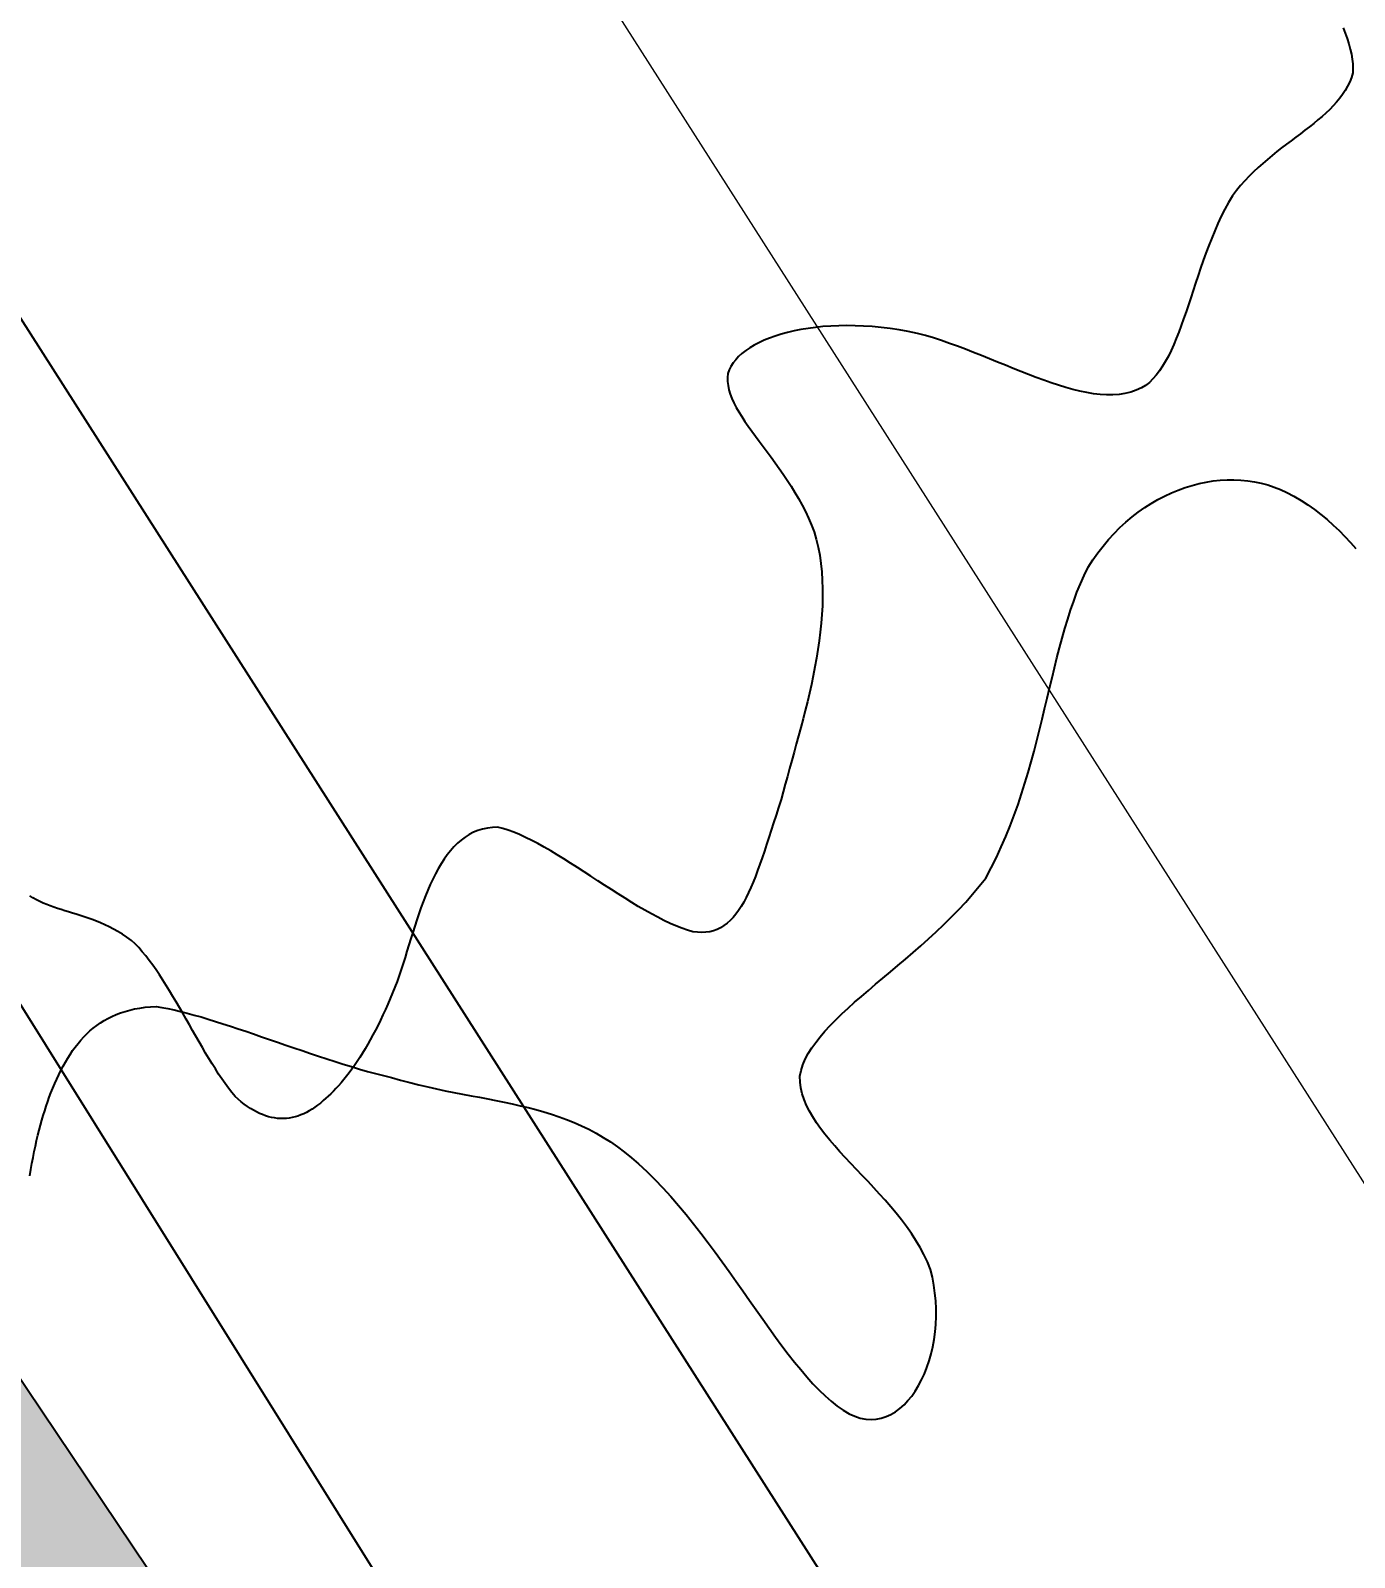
# Model space of a CAD drawing. Header units: metres. Extents: x 3 to 509016, y 4 to 6969473.
# Drawn here: x 507905.72 to 507906.834, y 6967159.239 to 6967160.525 of the extents above; entities that cross this region are included whole.
import ezdxf

# ---------------------------------------------------------------- set-up
doc = ezdxf.new("R2010")
doc.units = ezdxf.units.M
doc.layers.add('_PROP-BDY', color=6, linetype='Continuous', plot=False)
for name, color, linetype in [('C_TEXT_DIMS', 1, 'Continuous'), ('EWS_BATTER TOE', 252, 'Continuous'), ('HATCH_LANDSCAPE', 1, 'Continuous'), ('mga2020DR_UNLINED', 252, 'Continuous'), ('mga2020VEG_TREE', 252, 'Continuous'), ('XREF', 7, 'Continuous')]:
    doc.layers.add(name, color=color, linetype=linetype)
doc.layers.add('D_UG_PIPES', color=252, linetype='EXIST_SWD', lineweight=0)
doc.styles.add('ISOCP', font='isocp.shx')
doc.styles.get("Standard").update_dxf_attribs({"font": 'ARIALN.TTF'})
doc.linetypes.add('EXIST_SWD', pattern='A,5,-2.5,5,-2,["SWD",Standard,S=2.5,R=0,X=0,Y=-1.25],-8,5,-2.5,5,-2.5', length=37.5)
doc.dimstyles.new('ISOCP', dxfattribs={"dimtxt": 2.5, "dimasz": 3, "dimexe": 1.5, "dimexo": 5, "dimgap": 1.5, "dimtad": 1, "dimzin": 0, "dimdsep": 46, "dimtxsty": 'ISOCP', "dimcen": 1, "dimclrd": 256, "dimclre": 256, "dimclrt": 7, "dimadec": 0, "dimazin": 0, "dimtfac": 1, "dimtmove": 0, "dimatfit": 2, "dimfxl": 1, "dimtfill": 1, "dimtolj": 1, "dimtzin": 0, "dimlwd": -1, "dimlwe": -1, "dimarcsym": 0})

# ---------------------------------------------------------------- blocks, each defined once
blk = doc.blocks.new('XD_HATCH')
at = {"layer": 'HATCH_LANDSCAPE', "ltscale": 0.5}
h = blk.add_hatch(dxfattribs=at)
h.set_pattern_fill('GRASS', color=256, scale=0.05)
h.set_pattern_definition([(212.013854887, (0, 0), (-0.28538859865, -1.2375190291), [0.238125, -1.557926224]), (167.013854887, (0, 0), (-0.28538859868, -1.23751902925), [0.238125, -1.031875]), (257.013854887, (0, 0), (1.23751902925, -0.28538859868), [0.238125, -1.031875])])
edge = h.paths.add_edge_path()
edge.add_line((507834.6194, 6967286.6003), (507833.7745, 6967278.3766))
edge.add_line((507833.7745, 6967278.3766), (507834.4563, 6967266.5732))
edge.add_arc((507833.4405, 6967266.3882), 1.0325, -56.8269, 10.3208, ccw=False)
edge.add_line((507834.0055, 6967265.524), (507833.7027, 6967265.3348))
edge.add_line((507833.7027, 6967265.3348), (507831.8595, 6967265.8814))
edge.add_arc((507790.5773, 6967261.1965), 41.5471, 6.4744, 11.72996)
edge.add_arc((507652.9266, 6967269.5696), 178.3302, 0.023588, 2.717699)
edge.add_arc((507863.8943, 6967277.5885), 32.8409, 156.38178, 179.23816, ccw=False)
edge.add_line((507833.8043, 6967290.7459), (507834.868, 6967290.3037))
edge.add_line((507834.868, 6967290.3037), (507834.6194, 6967286.6003))
edge = h.paths.add_edge_path()
edge.add_line((507840.3758, 6967264.2031), (507839.0111, 6967268.6216))
edge.add_line((507839.0111, 6967268.6216), (507838.9485, 6967268.9634))
edge.add_line((507838.9485, 6967268.9634), (507838.9635, 6967269.4631))
edge.add_line((507838.9635, 6967269.4631), (507838.7986, 6967271.4707))
edge.add_line((507838.7986, 6967271.4707), (507838.5426, 6967271.9806))
edge.add_line((507838.5426, 6967271.9806), (507838.3277, 6967272.489))
edge.add_line((507838.3277, 6967272.489), (507838.1812, 6967272.9949))
edge.add_line((507838.1812, 6967272.9949), (507838.0533, 6967273.5))
edge.add_line((507838.0533, 6967273.5), (507837.435, 6967274.5364))
edge.add_line((507837.435, 6967274.5364), (507837.4424, 6967274.8298))
edge.add_line((507837.4424, 6967274.8298), (507837.523, 6967275.3334))
edge.add_line((507837.523, 6967275.3334), (507837.4511, 6967275.831))
edge.add_line((507837.4511, 6967275.831), (507837.4008, 6967276.3294))
edge.add_line((507837.4008, 6967276.3294), (507837.3858, 6967276.8292))
edge.add_line((507837.3858, 6967276.8292), (507837.3708, 6967277.329))
edge.add_line((507837.3708, 6967277.329), (507837.3559, 6967277.8288))
edge.add_line((507837.3559, 6967277.8288), (507837.2868, 6967278.3259))
edge.add_line((507837.2868, 6967278.3259), (507837.6201, 6967280.3039))
edge.add_line((507837.6201, 6967280.3039), (507837.7291, 6967281.2981))
edge.add_line((507837.7291, 6967281.2981), (507837.7573, 6967281.7976))
edge.add_line((507837.7573, 6967281.7976), (507837.7637, 6967283.3032))
edge.add_line((507837.7637, 6967283.3032), (507837.8004, 6967283.8019))
edge.add_line((507837.8004, 6967283.8019), (507837.9, 6967284.2949))
edge.add_line((507837.9, 6967284.2949), (507838.1892, 6967285.2728))
edge.add_line((507838.1892, 6967285.2728), (507838.2709, 6967285.7675))
edge.add_line((507838.2709, 6967285.7675), (507838.3266, 6967286.2645))
edge.add_line((507838.3266, 6967286.2645), (507837.056, 6967286.299))
edge.add_line((507837.056, 6967286.299), (507837.0835, 6967286.024))
edge.add_line((507837.0835, 6967286.024), (507836.2865, 6967278.3018))
edge.add_line((507836.2865, 6967278.3018), (507836.7877, 6967269.7623))
edge.add_line((507836.7877, 6967269.7623), (507836.9971, 6967265.9725))
edge.add_arc((507835.4372, 6967265.8975), 1.5617, -51.2364, 2.7548, ccw=False)
edge.add_line((507836.415, 6967264.6797), (507834.7625, 6967263.6386))
edge.add_line((507834.7625, 6967263.6386), (507834.4122, 6967261.6514))
edge.add_line((507834.4122, 6967261.6514), (507838.3369, 6967255.3696))
edge.add_arc((507838.6337, 6967255.5551), 0.35, 211.9938, 302.0004)
edge.add_line((507838.8192, 6967255.2583), (507843.102, 6967257.934))
edge.add_line((507843.102, 6967257.934), (507849.8852, 6967247.0769))
edge.add_line((507849.8852, 6967247.0769), (507845.6775, 6967244.448))
edge.add_arc((507845.8629, 6967244.1511), 0.35, 121.996, 211.996)
edge.add_line((507845.5661, 6967243.9657), (507846.3609, 6967242.6936))
edge.add_arc((507846.6577, 6967242.879), 0.35, 211.996, 301.996)
edge.add_line((507846.8432, 6967242.5822), (507851.0509, 6967245.2111))
edge.add_line((507851.0509, 6967245.2111), (507857.8321, 6967234.3573))
edge.add_line((507857.8321, 6967234.3573), (507858.9988, 6967232.4898))
edge.add_line((507858.9988, 6967232.4898), (507868.4293, 6967217.3956))
edge.add_line((507868.4293, 6967217.3956), (507869.595, 6967215.5298))
edge.add_line((507869.595, 6967215.5298), (507879.0265, 6967200.4339))
edge.add_line((507879.0265, 6967200.4339), (507880.1922, 6967198.5681))
edge.add_line((507880.1922, 6967198.5681), (507889.6237, 6967183.4722))
edge.add_line((507889.6237, 6967183.4722), (507890.8655, 6967181.6516))
edge.add_line((507890.8655, 6967181.6516), (507890.7894, 6967181.6064))
edge.add_line((507890.7894, 6967181.6064), (507900.2209, 6967166.5105))
edge.add_line((507900.2209, 6967166.5105), (507895.9381, 6967163.8347))
edge.add_arc((507896.1235, 6967163.5378), 0.35, 121.994, 211.996)
edge.add_line((507895.8267, 6967163.3524), (507896.6215, 6967162.0802))
edge.add_arc((507896.9183, 6967162.2657), 0.35, 211.9984, 301.996)
edge.add_line((507897.1038, 6967161.9689), (507901.3866, 6967164.6447))
edge.add_line((507901.3866, 6967164.6447), (507910.8181, 6967149.5487))
edge.add_line((507910.8181, 6967149.5487), (507906.5469, 6967146.8811))
edge.add_arc((507906.7649, 6967146.6028), 0.3535, 128.0734, 218.4885)
edge.add_line((507906.4882, 6967146.3828), (507907.8077, 6967145.0972))
edge.add_line((507907.8077, 6967145.0972), (507909.4019, 6967144.1738))
edge.add_line((507909.4019, 6967144.1738), (507911.1824, 6967145.0318))
edge.add_line((507911.1824, 6967145.0318), (507911.5938, 6967146.4662))
edge.add_line((507911.5938, 6967146.4662), (507913.3116, 6967147.5395))
edge.add_line((507913.3116, 6967147.5395), (507911.7607, 6967150.3145))
edge.add_line((507911.7607, 6967150.3145), (507911.3517, 6967151.1377))
edge.add_line((507911.3517, 6967151.1377), (507910.3123, 6967152.8466))
edge.add_line((507910.3123, 6967152.8466), (507910.0252, 6967153.2568))
edge.add_line((507910.0252, 6967153.2568), (507908.2386, 6967155.6779))
edge.add_line((507908.2386, 6967155.6779), (507906.8185, 6967157.7385))
edge.add_line((507906.8185, 6967157.7385), (507905.1467, 6967160.2314))
edge.add_line((507905.1467, 6967160.2314), (507902.6614, 6967164.5743))
edge.add_line((507902.6614, 6967164.5743), (507901.6885, 6967166.3247))
edge.add_line((507901.6885, 6967166.3247), (507890.3492, 6967184.5912))
edge.add_line((507890.3492, 6967184.5912), (507887.9238, 6967188.3817))
edge.add_line((507887.9238, 6967188.3817), (507882.2644, 6967197.2262))
edge.add_line((507882.2644, 6967197.2262), (507881.0853, 6967198.9492))
edge.add_line((507881.0853, 6967198.9492), (507875.2149, 6967208.1494))
edge.add_line((507875.2149, 6967208.1494), (507870.7184, 6967215.3627))
edge.add_line((507870.7184, 6967215.3627), (507864.5811, 6967226.2674))
edge.add_line((507864.5811, 6967226.2674), (507858.7045, 6967235.0792))
edge.add_line((507858.7045, 6967235.0792), (507856.2419, 6967238.7442))
edge.add_line((507856.2419, 6967238.7442), (507855.1022, 6967240.3904))
edge.add_line((507855.1022, 6967240.3904), (507854.8173, 6967240.8019))
edge.add_line((507854.8173, 6967240.8019), (507854.0618, 6967242.0986))
edge.add_line((507854.0618, 6967242.0986), (507852.576, 6967244.7077))
edge.add_line((507852.576, 6967244.7077), (507851.066, 6967247.3016))
edge.add_line((507851.066, 6967247.3016), (507849.5393, 6967249.8852))
edge.add_line((507849.5393, 6967249.8852), (507848.9949, 6967250.7242))
edge.add_line((507848.9949, 6967250.7242), (507848.7226, 6967251.1437))
edge.add_line((507848.7226, 6967251.1437), (507848.4401, 6967251.5567))
edge.add_line((507848.4401, 6967251.5567), (507847.8618, 6967252.3745))
edge.add_line((507847.8618, 6967252.3745), (507847.3356, 6967253.2249))
edge.add_line((507847.3356, 6967253.2249), (507845.7975, 6967255.8013))
edge.add_line((507845.7975, 6967255.8013), (507844.2186, 6967258.446))
edge.add_line((507844.2186, 6967258.446), (507842.8502, 6967261.0217))
edge.add_line((507842.8502, 6967261.0217), (507842.6112, 6967261.4614))
edge.add_line((507842.6112, 6967261.4614), (507842.0412, 6967262.2858))
edge.add_line((507842.0412, 6967262.2858), (507840.3758, 6967264.2031))
blk = doc.blocks.new('25027_BNP_Skygate Play-Sheet - 000101 - SITE PLAN')
at = {"layer": '_PROP-BDY'}
blk.add_line((-2401700.5, 3945943.9), (-2257300.5, 3945943.9), dxfattribs=at)
blk = doc.blocks.new('XE_ARCH')
at = {"xscale": 0.001, "yscale": 0.001, "zscale": 0.001, "rotation": 121.996}
blk.add_blockref('25027_BNP_Skygate Play-Sheet - 000101 - SITE PLAN', (509988.1258, 6971273.7702), dxfattribs=at)
blk = doc.blocks.new('XE_LOT BOUNDARY')
at = {"layer": '_PROP-BDY'}
blk.add_line((507914.1948, 6967146.1257), (507837.683, 6967268.5892), dxfattribs=at)
blk = doc.blocks.new('BAC V TREE')
for p, q in [((-4.1745, 16.066), (-4.1474, 16.0716)), ((-4.1474, 16.0716), (-4.1203, 16.0759)), ((-4.1203, 16.0759), (-4.0933, 16.0788)), ((-4.0933, 16.0788), (-4.0663, 16.0803)), ((-4.0663, 16.0803), (-4.0394, 16.0805)), ((-4.0394, 16.0805), (-4.0128, 16.0793)), ((-4.0128, 16.0793), (-3.9864, 16.0768)), ((-3.9864, 16.0768), (-3.9602, 16.0728)), ((-3.9602, 16.0728), (-3.9344, 16.0674)), ((-3.9344, 16.0674), (-3.9089, 16.0606)), ((-4.3339, 16.0042), (-4.308, 16.0178)), ((-4.308, 16.0178), (-4.2817, 16.0301)), ((-4.2817, 16.0301), (-4.2552, 16.041)), ((-4.2552, 16.041), (-4.2284, 16.0507)), ((-4.2284, 16.0507), (-4.2015, 16.059)), ((-4.2015, 16.059), (-4.1745, 16.066)), ((-3.9089, 16.0606), (-3.8839, 16.0524)), ((-3.8839, 16.0524), (-3.8594, 16.0428)), ((-3.8594, 16.0428), (-3.8353, 16.0317)), ((-3.8353, 16.0317), (-3.8072, 16.0167)), ((-3.8072, 16.0167), (-3.7799, 16.0006)), ((-4.4338, 15.937), (-4.4095, 15.9557)), ((-4.4095, 15.9557), (-4.3848, 15.9731)), ((-4.3848, 15.9731), (-4.3596, 15.9893)), ((-4.3596, 15.9893), (-4.3339, 16.0042)), ((-3.7799, 16.0006), (-3.7535, 15.9835)), ((-3.7535, 15.9835), (-3.7279, 15.9653)), ((-3.7279, 15.9653), (-3.7031, 15.9463)), ((-4.5031, 15.8731), (-4.4806, 15.8957)), ((-4.4806, 15.8957), (-4.4575, 15.9169)), ((-4.4575, 15.9169), (-4.4338, 15.937)), ((-3.7031, 15.9463), (-3.679, 15.9263)), ((-3.679, 15.9263), (-3.6555, 15.9055)), ((-3.6555, 15.9055), (-3.6327, 15.8839)), ((-4.5459, 15.8244), (-4.5249, 15.8494)), ((-4.5249, 15.8494), (-4.5031, 15.8731)), ((-3.6327, 15.8839), (-3.6105, 15.8616)), ((-3.6105, 15.8616), (-3.5887, 15.8386)), ((-3.5887, 15.8386), (-3.5675, 15.8151)), ((-4.5855, 15.7706), (-4.5661, 15.7981)), ((-4.5661, 15.7981), (-4.5459, 15.8244)), ((-4.6191, 15.7107), (-4.604, 15.742)), ((-4.604, 15.742), (-4.5855, 15.7706)), ((-4.6467, 15.6454), (-4.6333, 15.6785)), ((-4.6333, 15.6785), (-4.6191, 15.7107)), ((-4.6713, 15.5767), (-4.6593, 15.6114)), ((-4.6593, 15.6114), (-4.6467, 15.6454)), ((-4.6937, 15.5049), (-4.6827, 15.5412)), ((-4.6827, 15.5412), (-4.6713, 15.5767)), ((-4.7041, 15.468), (-4.6937, 15.5049)), ((-4.7241, 15.3924), (-4.7143, 15.4305)), ((-4.7143, 15.4305), (-4.7041, 15.468)), ((-4.7337, 15.3538), (-4.7241, 15.3924)), ((-4.7527, 15.2751), (-4.7433, 15.3147)), ((-4.7433, 15.3147), (-4.7337, 15.3538)), ((-4.7622, 15.2352), (-4.7527, 15.2751)), ((-4.7815, 15.1543), (-4.7718, 15.1949)), ((-4.7718, 15.1949), (-4.7622, 15.2352)), ((-4.7915, 15.1134), (-4.7815, 15.1543)), ((-4.8126, 15.0311), (-4.8018, 15.0724)), ((-4.8018, 15.0724), (-4.7915, 15.1134)), ((-4.8238, 14.9898), (-4.8126, 15.0311)), ((-4.8479, 14.9069), (-4.8355, 14.9484)), ((-4.8355, 14.9484), (-4.8238, 14.9898)), ((-4.861, 14.8655), (-4.8479, 14.9069)), ((-4.8748, 14.8241), (-4.861, 14.8655)), ((-4.9051, 14.7417), (-4.8895, 14.7828)), ((-4.8895, 14.7828), (-4.8748, 14.8241)), ((-4.9218, 14.7008), (-4.9051, 14.7417)), ((-4.9583, 14.6198), (-4.9395, 14.6602)), ((-4.9395, 14.6602), (-4.9218, 14.7008)), ((-4.9784, 14.5798), (-4.9583, 14.6198)), ((-5.0247, 14.5083), (-4.9998, 14.5401)), ((-4.9998, 14.5401), (-4.9784, 14.5798)), ((-5.0773, 14.4468), (-5.0506, 14.4772)), ((-5.0506, 14.4772), (-5.0247, 14.5083)), ((-5.1331, 14.3881), (-5.1049, 14.4171)), ((-5.1049, 14.4171), (-5.0773, 14.4468)), ((-5.1911, 14.3321), (-5.1619, 14.3598)), ((-5.1619, 14.3598), (-5.1331, 14.3881)), ((-5.2503, 14.2784), (-5.2206, 14.305)), ((-5.2206, 14.305), (-5.1911, 14.3321)), ((-5.3098, 14.2268), (-5.28, 14.2523)), ((-5.28, 14.2523), (-5.2503, 14.2784)), ((-5.3976, 14.1528), (-5.3687, 14.177)), ((-5.3687, 14.177), (-5.3394, 14.2017)), ((-5.3394, 14.2017), (-5.3098, 14.2268)), ((-5.4539, 14.1054), (-5.4261, 14.1289)), ((-5.4261, 14.1289), (-5.3976, 14.1528)), ((-5.5326, 14.0366), (-5.5073, 14.0593)), ((-5.5073, 14.0593), (-5.481, 14.0822)), ((-5.481, 14.0822), (-5.4539, 14.1054)), ((-8.3955, 13.9972), (-8.3799, 14.005)), ((-8.3799, 14.005), (-8.3637, 14.0121)), ((-8.3637, 14.0121), (-8.3468, 14.0186)), ((-8.3468, 14.0186), (-8.3293, 14.0243)), ((-8.3293, 14.0243), (-8.3111, 14.0293)), ((-8.3111, 14.0293), (-8.2922, 14.0336)), ((-8.2922, 14.0336), (-8.2725, 14.0372)), ((-8.2725, 14.0372), (-8.2522, 14.04)), ((-8.2522, 14.04), (-8.231, 14.042)), ((-8.231, 14.042), (-8.2091, 14.0432)), ((-8.2091, 14.0432), (-8.1867, 14.0395)), ((-8.1867, 14.0395), (-8.1634, 14.0351)), ((-8.1634, 14.0351), (-8.1393, 14.0299)), ((-8.1393, 14.0299), (-8.1144, 14.024)), ((-8.1144, 14.024), (-8.0888, 14.0174)), ((-8.0888, 14.0174), (-8.0625, 14.0103)), ((-8.0625, 14.0103), (-8.0355, 14.0026)), ((-8.0355, 14.0026), (-8.008, 13.9944)), ((-5.5798, 13.9919), (-5.5568, 14.0142)), ((-5.5568, 14.0142), (-5.5326, 14.0366)), ((-8.4773, 13.9375), (-8.465, 13.9489)), ((-8.465, 13.9489), (-8.4522, 13.9598)), ((-8.4522, 13.9598), (-8.4388, 13.9701)), ((-8.4388, 13.9701), (-8.425, 13.9797)), ((-8.425, 13.9797), (-8.4105, 13.9888)), ((-8.4105, 13.9888), (-8.3955, 13.9972)), ((-8.008, 13.9944), (-7.9798, 13.9857)), ((-7.9798, 13.9857), (-7.9511, 13.9766)), ((-7.9511, 13.9766), (-7.922, 13.9671)), ((-7.922, 13.9671), (-7.8924, 13.9573)), ((-7.8924, 13.9573), (-7.8623, 13.9472)), ((-7.8623, 13.9472), (-7.832, 13.9369)), ((-5.6406, 13.9261), (-5.6218, 13.9479)), ((-5.6218, 13.9479), (-5.6015, 13.9698)), ((-5.6015, 13.9698), (-5.5798, 13.9919)), ((-8.5321, 13.8725), (-8.5219, 13.8865)), ((-8.5219, 13.8865), (-8.5114, 13.9)), ((-8.5114, 13.9), (-8.5005, 13.913)), ((-8.5005, 13.913), (-8.4891, 13.9255)), ((-8.4891, 13.9255), (-8.4773, 13.9375)), ((-7.832, 13.9369), (-7.8012, 13.9264)), ((-7.8012, 13.9264), (-7.7703, 13.9157)), ((-7.7703, 13.9157), (-7.739, 13.9049)), ((-7.739, 13.9049), (-7.7076, 13.8941)), ((-7.7076, 13.8941), (-7.676, 13.8832)), ((-7.676, 13.8832), (-7.6442, 13.8724)), ((-5.6864, 13.8609), (-5.673, 13.8826)), ((-5.673, 13.8826), (-5.6576, 13.9043)), ((-5.6576, 13.9043), (-5.6406, 13.9261)), ((-8.5691, 13.812), (-8.5603, 13.8278)), ((-8.5603, 13.8278), (-8.5512, 13.8431)), ((-8.5512, 13.8431), (-8.5418, 13.858)), ((-8.5418, 13.858), (-8.5321, 13.8725)), ((-7.6442, 13.8724), (-7.6124, 13.8616)), ((-7.6124, 13.8616), (-7.5806, 13.851)), ((-7.5806, 13.851), (-7.5488, 13.8405)), ((-7.5488, 13.8405), (-7.517, 13.8303)), ((-7.517, 13.8303), (-7.4853, 13.8203)), ((-5.7071, 13.8174), (-5.6978, 13.8392)), ((-5.6978, 13.8392), (-5.6864, 13.8609)), ((-8.5937, 13.7623), (-8.5857, 13.7793)), ((-8.5857, 13.7793), (-8.5775, 13.7958)), ((-8.5775, 13.7958), (-8.5691, 13.812)), ((-7.4853, 13.8203), (-7.4537, 13.8106)), ((-7.4537, 13.8106), (-7.4223, 13.8013)), ((-7.4223, 13.8013), (-7.391, 13.7923)), ((-7.391, 13.7923), (-7.3601, 13.7838)), ((-7.3601, 13.7838), (-7.3294, 13.7758)), ((-7.3294, 13.7758), (-7.2991, 13.7683)), ((-7.2991, 13.7683), (-7.2634, 13.7582)), ((-5.7189, 13.7736), (-5.7142, 13.7956)), ((-5.7183, 13.7508), (-5.7189, 13.7736)), ((-5.7142, 13.7956), (-5.7071, 13.8174)), ((-8.6225, 13.6926), (-8.6162, 13.7095)), ((-8.6162, 13.7095), (-8.6089, 13.7274)), ((-8.6089, 13.7274), (-8.6014, 13.745)), ((-8.6014, 13.745), (-8.5937, 13.7623)), ((-7.2634, 13.7582), (-7.2281, 13.7488)), ((-7.2281, 13.7488), (-7.1931, 13.7401)), ((-7.1931, 13.7401), (-7.1585, 13.7321)), ((-7.1585, 13.7321), (-7.1243, 13.7245)), ((-7.1243, 13.7245), (-7.0905, 13.7174)), ((-7.0905, 13.7174), (-7.057, 13.7107)), ((-7.057, 13.7107), (-7.0238, 13.7042)), ((-7.0238, 13.7042), (-6.991, 13.698)), ((-5.7154, 13.728), (-5.7183, 13.7508)), ((-5.7101, 13.7055), (-5.7154, 13.728)), ((-5.7028, 13.683), (-5.7101, 13.7055)), ((-8.6403, 13.6402), (-8.6345, 13.658)), ((-8.6345, 13.658), (-8.6286, 13.6754)), ((-8.6286, 13.6754), (-8.6225, 13.6926)), ((-6.991, 13.698), (-6.9585, 13.6918)), ((-6.9585, 13.6918), (-6.9263, 13.6856)), ((-6.9263, 13.6856), (-6.8944, 13.6794)), ((-6.8944, 13.6794), (-6.8629, 13.673)), ((-6.8629, 13.673), (-6.8317, 13.6663)), ((-6.8317, 13.6663), (-6.8008, 13.6594)), ((-6.8008, 13.6594), (-6.7701, 13.652)), ((-6.7701, 13.652), (-6.7398, 13.6442)), ((-5.6934, 13.6606), (-5.7028, 13.683)), ((-5.6822, 13.6383), (-5.6934, 13.6606)), ((-8.6566, 13.5844), (-8.6513, 13.6034)), ((-8.6513, 13.6034), (-8.6459, 13.622)), ((-8.6459, 13.622), (-8.6403, 13.6402)), ((-6.7398, 13.6442), (-6.7098, 13.6357)), ((-6.7098, 13.6357), (-6.68, 13.6266)), ((-6.68, 13.6266), (-6.6506, 13.6167)), ((-6.6506, 13.6167), (-6.6214, 13.606)), ((-6.6214, 13.606), (-6.5924, 13.5944)), ((-6.5924, 13.5944), (-6.5638, 13.5818)), ((-5.6693, 13.616), (-5.6822, 13.6383)), ((-5.6549, 13.5937), (-5.6693, 13.616)), ((-5.639, 13.5714), (-5.6549, 13.5937)), ((-8.6715, 13.5245), (-8.6667, 13.545)), ((-8.6667, 13.545), (-8.6617, 13.565)), ((-8.6617, 13.565), (-8.6566, 13.5844)), ((-6.5638, 13.5818), (-6.5354, 13.568)), ((-6.5354, 13.568), (-6.5072, 13.5531)), ((-6.5072, 13.5531), (-6.4793, 13.537)), ((-6.4793, 13.537), (-6.4516, 13.5194)), ((-5.6218, 13.549), (-5.639, 13.5714)), ((-5.6035, 13.5266), (-5.6218, 13.549)), ((-5.5842, 13.5041), (-5.6035, 13.5266)), ((-8.6852, 13.4595), (-8.6808, 13.4818)), ((-8.6808, 13.4818), (-8.6762, 13.5034)), ((-8.6762, 13.5034), (-8.6715, 13.5245)), ((-6.4516, 13.5194), (-6.4242, 13.5005)), ((-6.4242, 13.5005), (-6.3969, 13.48)), ((-6.3969, 13.48), (-6.3699, 13.4579)), ((-5.5641, 13.4814), (-5.5842, 13.5041)), ((-5.5432, 13.4587), (-5.5641, 13.4814)), ((-8.698, 13.3885), (-8.6939, 13.4128)), ((-8.6939, 13.4128), (-8.6896, 13.4365)), ((-8.6896, 13.4365), (-8.6852, 13.4595)), ((-6.3699, 13.4579), (-6.3432, 13.4342)), ((-6.3432, 13.4342), (-6.3112, 13.4046)), ((-5.5217, 13.4357), (-5.5432, 13.4587)), ((-5.4998, 13.4126), (-5.5217, 13.4357)), ((-5.4776, 13.3893), (-5.4998, 13.4126)), ((-6.3112, 13.4046), (-6.2798, 13.3736)), ((-6.2798, 13.3736), (-6.2489, 13.3414)), ((-5.4552, 13.3657), (-5.4776, 13.3893)), ((-5.4329, 13.3418), (-5.4552, 13.3657)), ((-6.2489, 13.3414), (-6.2185, 13.3081)), ((-6.2185, 13.3081), (-6.1886, 13.2738)), ((-5.4106, 13.3177), (-5.4329, 13.3418)), ((-5.3886, 13.2933), (-5.4106, 13.3177)), ((-5.367, 13.2685), (-5.3886, 13.2933)), ((-6.1886, 13.2738), (-6.1592, 13.2387)), ((-6.1592, 13.2387), (-6.1303, 13.2028)), ((-5.3459, 13.2433), (-5.367, 13.2685)), ((-5.3256, 13.2177), (-5.3459, 13.2433)), ((-6.1303, 13.2028), (-6.1018, 13.1664)), ((-5.306, 13.1918), (-5.3256, 13.2177)), ((-5.2874, 13.1654), (-5.306, 13.1918)), ((-6.1018, 13.1664), (-6.0738, 13.1295)), ((-6.0738, 13.1295), (-6.0461, 13.0923)), ((-5.27, 13.1385), (-5.2874, 13.1654)), ((-5.2537, 13.1111), (-5.27, 13.1385)), ((-6.0461, 13.0923), (-6.0188, 13.0548)), ((-6.0188, 13.0548), (-5.992, 13.0174)), ((-5.2389, 13.0833), (-5.2537, 13.1111)), ((-5.2256, 13.0549), (-5.2389, 13.0833)), ((-5.2139, 13.0259), (-5.2256, 13.0549)), ((-5.992, 13.0174), (-5.9654, 12.9799)), ((-5.2064, 12.9956), (-5.2139, 13.0259)), ((-5.2005, 12.9652), (-5.2064, 12.9956)), ((-5.9654, 12.9799), (-5.9392, 12.9427)), ((-5.9392, 12.9427), (-5.9134, 12.9058)), ((-5.1961, 12.9346), (-5.2005, 12.9652)), ((-5.9134, 12.9058), (-5.8878, 12.8694)), ((-5.1932, 12.904), (-5.1961, 12.9346)), ((-5.1918, 12.8736), (-5.1932, 12.904)), ((-5.8878, 12.8694), (-5.8625, 12.8336)), ((-5.8625, 12.8336), (-5.8375, 12.7985)), ((-5.193, 12.8135), (-5.1917, 12.8434)), ((-5.1917, 12.8434), (-5.1918, 12.8736)), ((-5.8375, 12.7985), (-5.8127, 12.7642)), ((-5.8127, 12.7642), (-5.7882, 12.7309)), ((-5.1996, 12.7551), (-5.1957, 12.784)), ((-5.1957, 12.784), (-5.193, 12.8135)), ((-5.7882, 12.7309), (-5.7638, 12.6988)), ((-5.2112, 12.6992), (-5.2048, 12.7268)), ((-5.2048, 12.7268), (-5.1996, 12.7551)), ((-5.7638, 12.6988), (-5.7397, 12.6679)), ((-5.7397, 12.6679), (-5.7157, 12.6383)), ((-5.2372, 12.6221), (-5.2274, 12.6468)), ((-5.2274, 12.6468), (-5.2187, 12.6726)), ((-5.2187, 12.6726), (-5.2112, 12.6992)), ((-5.7157, 12.6383), (-5.6919, 12.6103)), ((-5.6919, 12.6103), (-5.6683, 12.5839)), ((-5.6683, 12.5839), (-5.6448, 12.5593)), ((-5.2597, 12.5764), (-5.2479, 12.5986)), ((-5.2479, 12.5986), (-5.2372, 12.6221)), ((-5.6448, 12.5593), (-5.6213, 12.5366)), ((-5.6213, 12.5366), (-5.598, 12.5159)), ((-5.3007, 12.5184), (-5.2861, 12.5362)), ((-5.2861, 12.5362), (-5.2725, 12.5555)), ((-5.2725, 12.5555), (-5.2597, 12.5764)), ((-5.598, 12.5159), (-5.5748, 12.4974)), ((-5.5748, 12.4974), (-5.5515, 12.4812)), ((-5.5515, 12.4812), (-5.5284, 12.4674)), ((-5.5284, 12.4674), (-5.5065, 12.4579)), ((-5.385, 12.457), (-5.3667, 12.4653)), ((-5.3667, 12.4653), (-5.3491, 12.4756)), ((-5.3491, 12.4756), (-5.3322, 12.488)), ((-5.3322, 12.488), (-5.316, 12.5023)), ((-5.316, 12.5023), (-5.3007, 12.5184)), ((-5.5065, 12.4579), (-5.4851, 12.4512)), ((-5.4851, 12.4512), (-5.4641, 12.4473)), ((-5.4641, 12.4473), (-5.4435, 12.446)), ((-5.4435, 12.446), (-5.4234, 12.4473)), ((-5.4234, 12.4473), (-5.4039, 12.451)), ((-5.4039, 12.451), (-5.385, 12.457)), ((15.3634, -6.5723), (15.3754, -6.6021)), ((15.3754, -6.6021), (15.386, -6.6313)), ((15.386, -6.6313), (15.3951, -6.66)), ((15.3951, -6.66), (15.4028, -6.688)), ((15.4028, -6.688), (15.4089, -6.7153)), ((15.4089, -6.7153), (15.4134, -6.7419)), ((15.4134, -6.7419), (15.4163, -6.7678)), ((15.4163, -6.7678), (15.4175, -6.7929)), ((15.4091, -6.8422), (15.3996, -6.8661)), ((15.4169, -6.8173), (15.4091, -6.8422)), ((15.4175, -6.7929), (15.4169, -6.8173)), ((15.3885, -6.8893), (15.3757, -6.9117)), ((15.3996, -6.8661), (15.3885, -6.8893)), ((15.3459, -6.9545), (15.3289, -6.9751)), ((15.3615, -6.9334), (15.3459, -6.9545)), ((15.3757, -6.9117), (15.3615, -6.9334)), ((15.2915, -7.0148), (15.2712, -7.0341)), ((15.3108, -6.9951), (15.2915, -7.0148)), ((15.3289, -6.9751), (15.3108, -6.9951)), ((15.2278, -7.072), (15.2049, -7.0906)), ((15.2499, -7.0531), (15.2278, -7.072)), ((15.2712, -7.0341), (15.2499, -7.0531)), ((15.1326, -7.1466), (15.1075, -7.1654)), ((15.1572, -7.1279), (15.1326, -7.1466)), ((15.1814, -7.1093), (15.1572, -7.1279)), ((15.2049, -7.0906), (15.1814, -7.1093)), ((15.0566, -7.2037), (15.0308, -7.2234)), ((15.0822, -7.1844), (15.0566, -7.2037)), ((15.1075, -7.1654), (15.0822, -7.1844)), ((14.9793, -7.264), (14.9537, -7.2851)), ((15.0051, -7.2434), (14.9793, -7.264)), ((15.0308, -7.2234), (15.0051, -7.2434)), ((14.9284, -7.3068), (14.9033, -7.3292)), ((14.9537, -7.2851), (14.9284, -7.3068)), ((14.8545, -7.3763), (14.8309, -7.4012)), ((14.8786, -7.3524), (14.8545, -7.3763)), ((14.9033, -7.3292), (14.8786, -7.3524)), ((14.808, -7.4271), (14.7859, -7.454)), ((14.8309, -7.4012), (14.808, -7.4271)), ((14.7646, -7.4819), (14.7434, -7.5183)), ((14.7859, -7.454), (14.7646, -7.4819)), ((14.7233, -7.5555), (14.7042, -7.5936)), ((14.7434, -7.5183), (14.7233, -7.5555)), ((14.7042, -7.5936), (14.686, -7.6325)), ((14.6687, -7.6719), (14.6521, -7.7118)), ((14.686, -7.6325), (14.6687, -7.6719)), ((14.6521, -7.7118), (14.6363, -7.7521)), ((14.6211, -7.7926), (14.6064, -7.8332)), ((14.6363, -7.7521), (14.6211, -7.7926)), ((14.6064, -7.8332), (14.5922, -7.8739)), ((14.5785, -7.9145), (14.565, -7.9548)), ((14.5922, -7.8739), (14.5785, -7.9145)), ((14.565, -7.9548), (14.5518, -7.9948)), ((14.5518, -7.9948), (14.5388, -8.0343)), ((14.5259, -8.0733), (14.5131, -8.1116)), ((14.5388, -8.0343), (14.5259, -8.0733)), ((14.5001, -8.1491), (14.4871, -8.1856)), ((14.5131, -8.1116), (14.5001, -8.1491)), ((12.4278, -8.2067), (12.3908, -8.214)), ((12.4662, -8.2003), (12.4278, -8.2067)), ((12.5059, -8.1951), (12.4662, -8.2003)), ((12.5467, -8.1909), (12.5059, -8.1951)), ((12.5888, -8.1879), (12.5467, -8.1909)), ((12.6319, -8.186), (12.5888, -8.1879)), ((12.6761, -8.1853), (12.6319, -8.186)), ((12.7212, -8.1859), (12.6761, -8.1853)), ((12.7672, -8.1877), (12.7212, -8.1859)), ((12.814, -8.1908), (12.7672, -8.1877)), ((12.8617, -8.1953), (12.814, -8.1908)), ((12.91, -8.2012), (12.8617, -8.1953)), ((12.959, -8.2084), (12.91, -8.2012)), ((13.0086, -8.2171), (12.959, -8.2084)), ((14.4871, -8.1856), (14.4739, -8.2211)), ((12.2279, -8.2651), (12.2003, -8.2779)), ((12.2573, -8.2531), (12.2279, -8.2651)), ((12.2883, -8.242), (12.2573, -8.2531)), ((12.321, -8.2317), (12.2883, -8.242)), ((12.3551, -8.2224), (12.321, -8.2317)), ((12.3908, -8.214), (12.3551, -8.2224)), ((13.0587, -8.2273), (13.0086, -8.2171)), ((13.102, -8.2392), (13.0587, -8.2273)), ((13.1453, -8.2523), (13.102, -8.2392)), ((13.1888, -8.2665), (13.1453, -8.2523)), ((13.2323, -8.2815), (13.1888, -8.2665)), ((14.4604, -8.2554), (14.4465, -8.2885)), ((14.4739, -8.2211), (14.4604, -8.2554)), ((12.1283, -8.321), (12.1081, -8.3368)), ((12.1504, -8.3059), (12.1283, -8.321)), ((12.1744, -8.2915), (12.1504, -8.3059)), ((12.2003, -8.2779), (12.1744, -8.2915)), ((13.2758, -8.2973), (13.2323, -8.2815)), ((13.3193, -8.3137), (13.2758, -8.2973)), ((13.3627, -8.3306), (13.3193, -8.3137)), ((14.4323, -8.3201), (14.4175, -8.3503)), ((14.4465, -8.2885), (14.4323, -8.3201)), ((12.0741, -8.3703), (12.0602, -8.3879)), ((12.0901, -8.3532), (12.0741, -8.3703)), ((12.1081, -8.3368), (12.0901, -8.3532)), ((13.4059, -8.3478), (13.3627, -8.3306)), ((13.449, -8.3653), (13.4059, -8.3478)), ((13.4919, -8.3828), (13.449, -8.3653)), ((13.5346, -8.4002), (13.4919, -8.3828)), ((14.4022, -8.3788), (14.3863, -8.4056)), ((14.4175, -8.3503), (14.4022, -8.3788)), ((12.0324, -8.444), (12.03, -8.4658)), ((12.0393, -8.4248), (12.0324, -8.444)), ((12.0486, -8.4061), (12.0393, -8.4248)), ((12.0602, -8.3879), (12.0486, -8.4061)), ((13.577, -8.4175), (13.5346, -8.4002)), ((13.619, -8.4344), (13.577, -8.4175)), ((13.6607, -8.4508), (13.619, -8.4344)), ((14.3696, -8.4305), (14.3521, -8.4534)), ((14.3863, -8.4056), (14.3696, -8.4305)), ((12.03, -8.4658), (12.0301, -8.488)), ((12.0301, -8.488), (12.0327, -8.5104)), ((13.7019, -8.4666), (13.6607, -8.4508)), ((13.7427, -8.4817), (13.7019, -8.4666)), ((13.7831, -8.4958), (13.7427, -8.4817)), ((13.8229, -8.5089), (13.7831, -8.4958)), ((14.3145, -8.4928), (14.2943, -8.5091)), ((14.3338, -8.4742), (14.3145, -8.4928)), ((14.3521, -8.4534), (14.3338, -8.4742)), ((12.0327, -8.5104), (12.0376, -8.5333)), ((12.0376, -8.5333), (12.0447, -8.5565)), ((12.0447, -8.5565), (12.0537, -8.58)), ((13.8621, -8.5209), (13.8229, -8.5089)), ((13.9007, -8.5315), (13.8621, -8.5209)), ((13.9386, -8.5407), (13.9007, -8.5315)), ((13.9758, -8.5483), (13.9386, -8.5407)), ((14.0123, -8.5542), (13.9758, -8.5483)), ((14.0481, -8.5583), (14.0123, -8.5542)), ((14.083, -8.5603), (14.0481, -8.5583)), ((14.117, -8.5602), (14.083, -8.5603)), ((14.1502, -8.5578), (14.117, -8.5602)), ((14.1824, -8.5531), (14.1502, -8.5578)), ((14.2136, -8.5457), (14.1824, -8.5531)), ((14.2438, -8.5357), (14.2136, -8.5457)), ((14.2729, -8.5229), (14.2438, -8.5357)), ((14.2943, -8.5091), (14.2729, -8.5229)), ((12.0537, -8.58), (12.0646, -8.604)), ((12.0646, -8.604), (12.0772, -8.6284)), ((12.0772, -8.6284), (12.0913, -8.6532)), ((12.0913, -8.6532), (12.1069, -8.6785)), ((12.1069, -8.6785), (12.1238, -8.7042)), ((12.1238, -8.7042), (12.1418, -8.7304)), ((12.1418, -8.7304), (12.1608, -8.7571)), ((12.1608, -8.7571), (12.1807, -8.7843)), ((12.1807, -8.7843), (12.2013, -8.8121)), ((12.2013, -8.8121), (12.2224, -8.8404)), ((12.2224, -8.8404), (12.244, -8.8692)), ((12.244, -8.8692), (12.2659, -8.8987)), ((12.2659, -8.8987), (12.2879, -8.9287)), ((12.2879, -8.9287), (12.3099, -8.9593)), ((12.3099, -8.9593), (12.3317, -8.9906)), ((12.3317, -8.9906), (12.3533, -9.0225)), ((12.3533, -9.0225), (12.3744, -9.0551)), ((12.3744, -9.0551), (12.395, -9.0884)), ((12.395, -9.0884), (12.4149, -9.1223)), ((12.4149, -9.1223), (12.4339, -9.157)), ((12.4339, -9.157), (12.4518, -9.1924)), ((12.4518, -9.1924), (12.4687, -9.2285)), ((12.4687, -9.2285), (12.4842, -9.2654)), ((12.4842, -9.2654), (12.4983, -9.3031)), ((12.4983, -9.3031), (12.5109, -9.3415)), ((12.5109, -9.3415), (12.5209, -9.3852)), ((12.5209, -9.3852), (12.529, -9.4294)), ((12.529, -9.4294), (12.5354, -9.4741)), ((12.5354, -9.4741), (12.5401, -9.5193)), ((12.5401, -9.5193), (12.5432, -9.5649)), ((12.5432, -9.5649), (12.5448, -9.6109)), ((12.5448, -9.6109), (12.5449, -9.6572)), ((12.5449, -9.6572), (12.5436, -9.7038)), ((12.5436, -9.7038), (12.5411, -9.7506)), ((12.5373, -9.7977), (12.5324, -9.8448)), ((12.5411, -9.7506), (12.5373, -9.7977)), ((12.5324, -9.8448), (12.5265, -9.8921)), ((12.5265, -9.8921), (12.5196, -9.9395)), ((12.5196, -9.9395), (12.5118, -9.9869)), ((12.5032, -10.0342), (12.4939, -10.0815)), ((12.5118, -9.9869), (12.5032, -10.0342)), ((12.4939, -10.0815), (12.4839, -10.1286)), ((12.4839, -10.1286), (12.4734, -10.1756)), ((12.4734, -10.1756), (12.4623, -10.2224)), ((12.4509, -10.269), (12.4391, -10.3152)), ((12.4623, -10.2224), (12.4509, -10.269)), ((12.4391, -10.3152), (12.427, -10.3611)), ((12.427, -10.3611), (12.4148, -10.4067)), ((12.4025, -10.4518), (12.3902, -10.4964)), ((12.4148, -10.4067), (12.4025, -10.4518)), ((12.3902, -10.4964), (12.3779, -10.5405)), ((12.3779, -10.5405), (12.3658, -10.5841)), ((12.3539, -10.627), (12.3423, -10.6694)), ((12.3658, -10.5841), (12.3539, -10.627)), ((12.3423, -10.6694), (12.331, -10.711)), ((12.331, -10.711), (12.3203, -10.7518)), ((12.3063, -10.7949), (12.2928, -10.837)), ((12.3203, -10.7518), (12.3063, -10.7949)), ((12.2928, -10.837), (12.2796, -10.8781)), ((10.6781, -10.9197), (10.654, -10.9296)), ((10.7031, -10.9119), (10.6781, -10.9197)), ((10.7292, -10.9063), (10.7031, -10.9119)), ((10.7565, -10.9031), (10.7292, -10.9063)), ((10.7849, -10.9023), (10.7565, -10.9031)), ((10.8131, -10.9091), (10.7849, -10.9023)), ((10.8425, -10.9182), (10.8131, -10.9091)), ((10.8728, -10.9293), (10.8425, -10.9182)), ((12.2667, -10.9183), (12.2541, -10.9575)), ((12.2796, -10.8781), (12.2667, -10.9183)), ((10.5879, -10.9713), (10.5677, -10.9889)), ((10.609, -10.9555), (10.5879, -10.9713)), ((10.631, -10.9416), (10.609, -10.9555)), ((10.654, -10.9296), (10.631, -10.9416)), ((10.9041, -10.9422), (10.8728, -10.9293)), ((10.9363, -10.9569), (10.9041, -10.9422)), ((10.9693, -10.9733), (10.9363, -10.9569)), ((11.003, -10.991), (10.9693, -10.9733)), ((12.2541, -10.9575), (12.2417, -10.9955)), ((10.5298, -11.0291), (10.5121, -11.0514)), ((10.5483, -11.0082), (10.5298, -11.0291)), ((10.5677, -10.9889), (10.5483, -11.0082)), ((11.0373, -11.0101), (11.003, -10.991)), ((11.0723, -11.0303), (11.0373, -11.0101)), ((11.1078, -11.0515), (11.0723, -11.0303)), ((12.2295, -11.0325), (12.2174, -11.0683)), ((12.2417, -10.9955), (12.2295, -11.0325)), ((10.4787, -11.1003), (10.4631, -11.1266)), ((10.495, -11.0752), (10.4787, -11.1003)), ((10.5121, -11.0514), (10.495, -11.0752)), ((11.1437, -11.0736), (11.1078, -11.0515)), ((11.1799, -11.0963), (11.1437, -11.0736)), ((11.2165, -11.1197), (11.1799, -11.0963)), ((12.2053, -11.1028), (12.1931, -11.1362)), ((12.2174, -11.0683), (12.2053, -11.1028)), ((10.4481, -11.1541), (10.4337, -11.1826)), ((10.4631, -11.1266), (10.4481, -11.1541)), ((11.2533, -11.1434), (11.2165, -11.1197)), ((11.2902, -11.1674), (11.2533, -11.1434)), ((12.1931, -11.1362), (12.181, -11.1682)), ((10.4199, -11.2121), (10.4066, -11.2424)), ((10.4337, -11.1826), (10.4199, -11.2121)), ((11.3272, -11.1916), (11.2902, -11.1674)), ((11.3643, -11.2157), (11.3272, -11.1916)), ((11.4012, -11.2396), (11.3643, -11.2157)), ((12.1687, -11.1989), (12.1562, -11.2282)), ((12.181, -11.1682), (12.1687, -11.1989)), ((8.2683, -11.2841), (8.2503, -11.2729)), ((10.3937, -11.2735), (10.3813, -11.3053)), ((10.4066, -11.2424), (10.3937, -11.2735)), ((11.438, -11.2633), (11.4012, -11.2396)), ((11.4746, -11.2864), (11.438, -11.2633)), ((12.1435, -11.256), (12.1306, -11.2824)), ((12.1562, -11.2282), (12.1435, -11.256)), ((8.2865, -11.2944), (8.2683, -11.2841)), ((8.3049, -11.3038), (8.2865, -11.2944)), ((8.3236, -11.3124), (8.3049, -11.3038)), ((8.3425, -11.3204), (8.3236, -11.3124)), ((8.3616, -11.3279), (8.3425, -11.3204)), ((8.381, -11.3349), (8.3616, -11.3279)), ((8.4007, -11.3415), (8.381, -11.3349)), ((10.3694, -11.3377), (10.3578, -11.3706)), ((10.3813, -11.3053), (10.3694, -11.3377)), ((11.5109, -11.3089), (11.4746, -11.2864)), ((11.5468, -11.3307), (11.5109, -11.3089)), ((11.5823, -11.3515), (11.5468, -11.3307)), ((12.1036, -11.3306), (12.0895, -11.3523)), ((12.1173, -11.3073), (12.1036, -11.3306)), ((12.1306, -11.2824), (12.1173, -11.3073)), ((8.4206, -11.3479), (8.4007, -11.3415)), ((8.4408, -11.3541), (8.4206, -11.3479)), ((8.4612, -11.3603), (8.4408, -11.3541)), ((8.4819, -11.3666), (8.4612, -11.3603)), ((8.5029, -11.3729), (8.4819, -11.3666)), ((8.5242, -11.3796), (8.5029, -11.3729)), ((8.5457, -11.3865), (8.5242, -11.3796)), ((8.5675, -11.394), (8.5457, -11.3865)), ((8.5896, -11.4019), (8.5675, -11.394)), ((10.3578, -11.3706), (10.3465, -11.4039)), ((11.6173, -11.3713), (11.5823, -11.3515)), ((11.6517, -11.3899), (11.6173, -11.3713)), ((11.6855, -11.4071), (11.6517, -11.3899)), ((12.0598, -11.3906), (12.0441, -11.4072)), ((12.0749, -11.3723), (12.0598, -11.3906)), ((12.0895, -11.3523), (12.0749, -11.3723)), ((8.612, -11.4106), (8.5896, -11.4019)), ((8.6347, -11.4199), (8.612, -11.4106)), ((8.6577, -11.4301), (8.6347, -11.4199)), ((8.681, -11.4413), (8.6577, -11.4301)), ((8.7046, -11.4535), (8.681, -11.4413)), ((8.7284, -11.4669), (8.7046, -11.4535)), ((10.3355, -11.4375), (10.3248, -11.4713)), ((10.3465, -11.4039), (10.3355, -11.4375)), ((11.7186, -11.4228), (11.6855, -11.4071)), ((11.7508, -11.4369), (11.7186, -11.4228)), ((11.7822, -11.4492), (11.7508, -11.4369)), ((11.8126, -11.4595), (11.7822, -11.4492)), ((11.974, -11.4553), (11.9545, -11.4626)), ((11.9927, -11.4462), (11.974, -11.4553)), ((12.0106, -11.435), (11.9927, -11.4462)), ((12.0277, -11.4221), (12.0106, -11.435)), ((12.0441, -11.4072), (12.0277, -11.4221)), ((8.7527, -11.4815), (8.7284, -11.4669)), ((8.7772, -11.4974), (8.7527, -11.4815)), ((8.802, -11.5148), (8.7772, -11.4974)), ((8.8216, -11.5337), (8.802, -11.5148)), ((10.3143, -11.5052), (10.304, -11.5393)), ((10.3248, -11.4713), (10.3143, -11.5052)), ((11.842, -11.4677), (11.8126, -11.4595)), ((11.8667, -11.471), (11.842, -11.4677)), ((11.8902, -11.472), (11.8667, -11.471)), ((11.9126, -11.471), (11.8902, -11.472)), ((11.9341, -11.4678), (11.9126, -11.471)), ((11.9545, -11.4626), (11.9341, -11.4678)), ((8.8409, -11.5541), (8.8216, -11.5337)), ((8.8601, -11.5759), (8.8409, -11.5541)), ((8.8791, -11.5989), (8.8601, -11.5759)), ((10.2939, -11.5732), (10.2838, -11.607)), ((10.304, -11.5393), (10.2939, -11.5732)), ((8.898, -11.6231), (8.8791, -11.5989)), ((8.9167, -11.6484), (8.898, -11.6231)), ((10.2838, -11.607), (10.2739, -11.6406)), ((8.9352, -11.6747), (8.9167, -11.6484)), ((8.9537, -11.7019), (8.9352, -11.6747)), ((10.2628, -11.6733), (10.2515, -11.7056)), ((10.2739, -11.6406), (10.2628, -11.6733)), ((8.972, -11.7299), (8.9537, -11.7019)), ((8.9902, -11.7586), (8.972, -11.7299)), ((10.2398, -11.7374), (10.2278, -11.7687)), ((10.2515, -11.7056), (10.2398, -11.7374)), ((9.0083, -11.7879), (8.9902, -11.7586)), ((9.0263, -11.8178), (9.0083, -11.7879)), ((10.2155, -11.7996), (10.203, -11.83)), ((10.2278, -11.7687), (10.2155, -11.7996)), ((9.0442, -11.8481), (9.0263, -11.8178)), ((9.062, -11.8787), (9.0442, -11.8481)), ((10.1902, -11.8598), (10.1772, -11.8892)), ((10.203, -11.83), (10.1902, -11.8598)), ((9.0798, -11.9096), (9.062, -11.8787)), ((9.0975, -11.9406), (9.0798, -11.9096)), ((10.1639, -11.9179), (10.1505, -11.9461)), ((10.1772, -11.8892), (10.1639, -11.9179)), ((9.1152, -11.9717), (9.0975, -11.9406)), ((9.1328, -12.0028), (9.1152, -11.9717)), ((10.1369, -11.9737), (10.1231, -12.0006)), ((10.1505, -11.9461), (10.1369, -11.9737)), ((9.1505, -12.0337), (9.1328, -12.0028)), ((9.1681, -12.0644), (9.1505, -12.0337)), ((10.1092, -12.0269), (10.0952, -12.0526)), ((10.1231, -12.0006), (10.1092, -12.0269)), ((9.1857, -12.0947), (9.1681, -12.0644)), ((9.2032, -12.1247), (9.1857, -12.0947)), ((10.0667, -12.1019), (10.0524, -12.1254)), ((10.081, -12.0776), (10.0667, -12.1019)), ((10.0952, -12.0526), (10.081, -12.0776)), ((9.2209, -12.1541), (9.2032, -12.1247)), ((9.2385, -12.183), (9.2209, -12.1541)), ((10.038, -12.1483), (10.0236, -12.1703)), ((10.0524, -12.1254), (10.038, -12.1483)), ((9.2561, -12.2111), (9.2385, -12.183)), ((9.2738, -12.2385), (9.2561, -12.2111)), ((9.9947, -12.2121), (9.9803, -12.2318)), ((10.0092, -12.1916), (9.9947, -12.2121)), ((10.0236, -12.1703), (10.0092, -12.1916)), ((9.2916, -12.265), (9.2738, -12.2385)), ((9.3094, -12.2905), (9.2916, -12.265)), ((9.9373, -12.2858), (9.9231, -12.302)), ((9.9516, -12.2687), (9.9373, -12.2858)), ((9.9659, -12.2507), (9.9516, -12.2687)), ((9.9803, -12.2318), (9.9659, -12.2507)), ((9.3273, -12.3149), (9.3094, -12.2905)), ((9.3452, -12.3382), (9.3273, -12.3149)), ((9.3633, -12.3602), (9.3452, -12.3382)), ((9.895, -12.3317), (9.8811, -12.3451)), ((9.909, -12.3173), (9.895, -12.3317)), ((9.9231, -12.302), (9.909, -12.3173)), ((9.3798, -12.3752), (9.3633, -12.3602)), ((9.3963, -12.3891), (9.3798, -12.3752)), ((9.4128, -12.4021), (9.3963, -12.3891)), ((9.4293, -12.414), (9.4128, -12.4021)), ((9.8247, -12.3956), (9.8099, -12.4076)), ((9.8394, -12.3828), (9.8247, -12.3956)), ((9.8539, -12.369), (9.8394, -12.3828)), ((9.8675, -12.3576), (9.8539, -12.369)), ((9.8811, -12.3451), (9.8675, -12.3576)), ((9.4458, -12.4249), (9.4293, -12.414)), ((9.4622, -12.4349), (9.4458, -12.4249)), ((9.4787, -12.4438), (9.4622, -12.4349)), ((9.4951, -12.4517), (9.4787, -12.4438)), ((9.5114, -12.4586), (9.4951, -12.4517)), ((9.5277, -12.4645), (9.5114, -12.4586)), ((9.7189, -12.4604), (9.7034, -12.4659)), ((9.7343, -12.4539), (9.7189, -12.4604)), ((9.7497, -12.4464), (9.7343, -12.4539)), ((9.7649, -12.4381), (9.7497, -12.4464)), ((9.78, -12.4288), (9.7649, -12.4381)), ((9.795, -12.4187), (9.78, -12.4288)), ((9.8099, -12.4076), (9.795, -12.4187)), ((9.544, -12.4695), (9.5277, -12.4645)), ((9.5602, -12.4735), (9.544, -12.4695)), ((9.5764, -12.4765), (9.5602, -12.4735)), ((9.5925, -12.4785), (9.5764, -12.4765)), ((9.6086, -12.4796), (9.5925, -12.4785)), ((9.6246, -12.4797), (9.6086, -12.4796)), ((9.6405, -12.4788), (9.6246, -12.4797)), ((9.6563, -12.477), (9.6405, -12.4788)), ((9.6721, -12.4742), (9.6563, -12.477)), ((9.6878, -12.4706), (9.6721, -12.4742)), ((9.7034, -12.4659), (9.6878, -12.4706))]:
    blk.add_line(p, q)
blk = doc.blocks.new('XE_SURVEY')
at = {"layer": 'D_UG_PIPES', "flags": 128}
blk.add_lwpolyline([(507737.8917, 6967197.6082), (507744.6817, 6967190.0572), (507750.4007, 6967182.5842), (507757.9797, 6967174.4242), (507884.1827, 6967195.8602), (507889.3887, 6967187.5362), (507894.3787, 6967179.7732), (507899.8177, 6967170.7022), (507905.4267, 6967161.7712), (507910.6547, 6967153.5822), (507912.4017, 6967150.5652), (507914.9327, 6967149.7392), (507917.3447, 6967151.3102), (507935.8037, 6967113.2562), (507934.1207, 6967111.8182), (507934.0077, 6967109.3062), (507939.5287, 6967100.7872), (507944.8517, 6967091.9342), (507946.3797, 6967087.3432), (507942.6817, 6967080.3222), (507940.8767, 6967073.6582)], dxfattribs=at)
at = {"layer": 'mga2020DR_UNLINED'}
blk.add_polyline3d([(507890.6991, 6967200.5784, 5.3095), (507917.0056, 6967158.5361, 4.9247), (507917.0056, 6967158.5361, 4.9247), (507919.1786, 6967155.6551, 5.2167), (507918.4585, 6967152.3996, 5.0857), (507916.7436, 6967150.4757, 5.0478), (507914.1248, 6967149.5917, 5.1406), (507910.8669, 6967152.9771, 4.9437), (507908.1175, 6967156.5123, 5.0083), (507905.2456, 6967161.0117, 5.0172), (507902.2408, 6967166.0224, 4.9259), (507891.2965, 6967183.6766, 5.032), (507882.5668, 6967198.5479, 5.0826), (507872.8027, 6967214.6146, 5.104), (507866.3706, 6967225.1018, 4.915), (507858.6914, 6967237.5078, 5.0093), (507849.5586, 6967251.6025, 5.1308), (507842.9819, 6967261.7158, 5.1781), (507840.465, 6967268.6714, 4.7001)], dxfattribs=at)
at = {"layer": 'mga2020VEG_TREE', "rotation": 0.001583333339407246}
for p, xscale, yscale, zscale in [((507904.4363, 6967161.5486, 5.0245), 0.1554417355589352, 0.1554417355589352, 0.1554417355589352), ((507907.6118, 6967156.6471, 5.1615), 0.2176184297825094, 0.2176184297825094, 0.2176184297825094)]:
    blk.add_blockref('BAC V TREE', p, dxfattribs=dict(at, xscale=xscale, yscale=yscale, zscale=zscale))
blk = doc.blocks.new('*D28')
at = {"layer": 'C_TEXT_DIMS', "linetype": 'Continuous', "transparency": 16777216}
for p, q in [((507896.3484, 6967161.2759), (507895.0666, 6967160.4746)), ((507895.6391, 6967160.1249), (507904.2999, 6967146.2722)), ((507905.65, 6967146.4086), (507904.3636, 6967145.6044))]:
    blk.add_line(p, q, dxfattribs=at)
at = {"layer": 'C_TEXT_DIMS', "transparency": 16777216}
for points in [[(507895.7239, 6967160.1779), (507895.5543, 6967160.0718), (507895.321, 6967160.6336)], [(507904.3847, 6967146.3252), (507904.2151, 6967146.2191), (507904.6179, 6967145.7634)]]:
    blk.add_solid(points, dxfattribs=at)
at = {"layer": 'C_TEXT_DIMS', "color": 7, "transparency": 16777216, "insert": (507899.5031, 6967152.9069), "char_height": 0.5, "attachment_point": 5, "rotation": 122.0139, "style": 'ISOCP', "bg_fill": 3, "box_fill_scale": 1.1, "bg_fill_color": 256, "bg_fill_true_color": 13158600, "bg_fill_transparency": 0}
blk.add_mtext('\\A1;7 CAR BAYS ', dxfattribs=at)
at = {"layer": 'C_TEXT_DIMS', "color": 7, "transparency": 16777216, "insert": (507900.5042, 6967153.5328), "char_height": 0.5, "attachment_point": 5, "rotation": 122.0139, "style": 'ISOCP', "bg_fill": 3, "box_fill_scale": 1.1, "bg_fill_color": 256, "bg_fill_true_color": 13158600, "bg_fill_transparency": 0}
blk.add_mtext('\\A1;@ 2.5m x 5.4m', dxfattribs=at)
blk = doc.blocks.new('XD_DESIGN_1')
at = {"layer": 'EWS_BATTER TOE'}
blk.add_polyline3d([(507902.6614, 6967164.5743, 4.9549), (507902.909, 6967164.1394, 4.9629), (507903.1565, 6967163.7045, 4.9708), (507903.4041, 6967163.2696, 4.9788), (507903.6516, 6967162.8347, 4.9868), (507903.8991, 6967162.3998, 4.9948), (507904.1467, 6967161.9649, 5.0028), (507904.3942, 6967161.53, 5.0108), (507904.6418, 6967161.095, 5.0187), (507904.8939, 6967160.663, 5.0254), (507905.1467, 6967160.2314, 5.0318), (507905.4253, 6967159.8159, 5.0306), (507905.7039, 6967159.4004, 5.0294), (507905.9826, 6967158.9849, 5.0283), (507906.2612, 6967158.5694, 5.0271), (507906.5399, 6967158.154, 5.0259), (507906.8185, 6967157.7385, 5.0247), (507907.0971, 6967157.323, 5.0235), (507907.3758, 6967156.9075, 5.0223), (507907.6544, 6967156.4921, 5.0212), (507907.9408, 6967156.0814, 5.0177), (507908.2386, 6967155.6779, 5.0109), (507908.5364, 6967155.2744, 5.004), (507908.8341, 6967154.8709, 4.9972)], dxfattribs=at)
blk = doc.blocks.new('XD_DESIGN_2')
at = {"layer": 'EWS_BATTER TOE'}
blk.add_polyline3d([(507902.6614, 6967164.5743, 4.9549), (507902.909, 6967164.1394, 4.9629), (507903.1565, 6967163.7045, 4.9708), (507903.4041, 6967163.2696, 4.9788), (507903.6516, 6967162.8347, 4.9868), (507903.8991, 6967162.3998, 4.9948), (507904.1467, 6967161.9649, 5.0028), (507904.3942, 6967161.53, 5.0108), (507904.6418, 6967161.095, 5.0187), (507904.8939, 6967160.663, 5.0254), (507905.1467, 6967160.2314, 5.0318), (507905.4253, 6967159.8159, 5.0306), (507905.7039, 6967159.4004, 5.0294), (507905.9826, 6967158.9849, 5.0283), (507906.2612, 6967158.5694, 5.0271), (507906.5399, 6967158.154, 5.0259), (507906.8185, 6967157.7385, 5.0247), (507907.0971, 6967157.323, 5.0235), (507907.3758, 6967156.9075, 5.0223), (507907.6544, 6967156.4921, 5.0212), (507907.9408, 6967156.0814, 5.0177), (507908.2386, 6967155.6779, 5.0109), (507908.5364, 6967155.2744, 5.004), (507908.8341, 6967154.8709, 4.9972)], dxfattribs=at)

msp = doc.modelspace()

# ---------------------------------------------------------------- block references
for name in ['XD_HATCH', 'XE_ARCH', 'XE_SURVEY']:
    msp.add_blockref(name, (0, 0))
at = {"layer": 'XREF'}
for name in ['XD_HATCH', 'XE_ARCH', 'XE_SURVEY', 'XE_LOT BOUNDARY']:
    msp.add_blockref(name, (0, 0), dxfattribs=at)

# ---------------------------------------------------------------- next in the draw order: dimensions: what is measured, and where the dimension line sits
at = {"layer": 'C_TEXT_DIMS'}
dim = msp.add_linear_dim(base=(507904.6179, 6967145.7634), p1=(507896.7723, 6967161.541), p2=(507906.0739, 6967146.6737), angle=302.0139, text='7 CAR BAYS \\X@ 2.5m x 5.4m', dimstyle='ISOCP', override={"dimscale": 0, "dimexo": 2.5, "dimarcsym": 1}, dxfattribs=at)
dim.commit()
dim.dimension.update_dxf_attribs({"geometry": '*D28', "text_midpoint": (507899.9695, 6967153.1985), "dimtype": 128})

# ---------------------------------------------------------------- next in the draw order: block references
msp.add_blockref('XD_DESIGN_1', (0, 0))

# ---------------------------------------------------------------- next in the draw order: block references
at = {"layer": 'XREF'}
msp.add_blockref('XD_DESIGN_2', (0, 0), dxfattribs=at)

doc.saveas('drawing.dxf')
